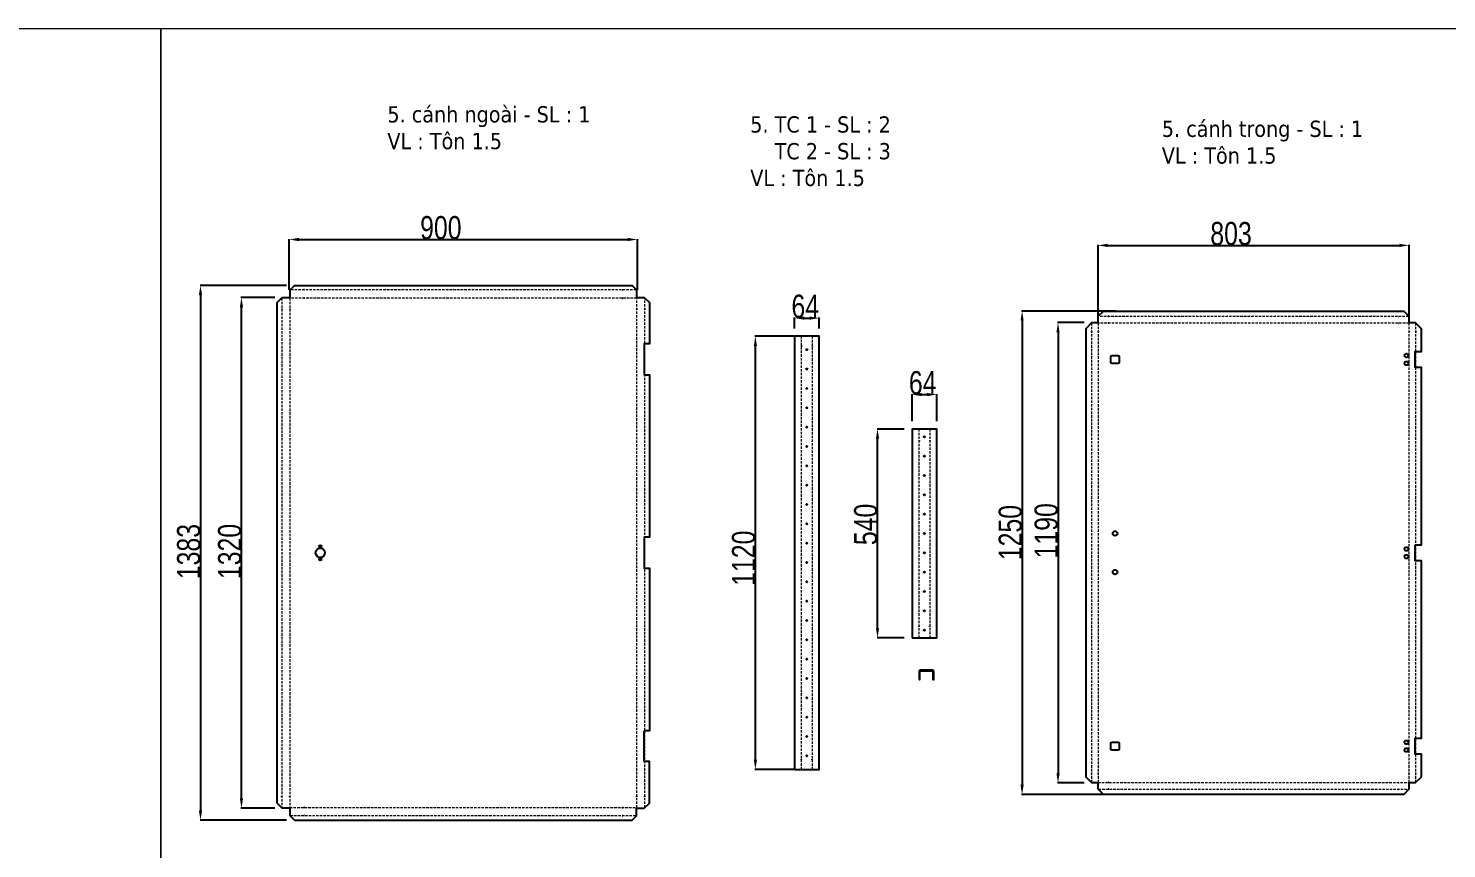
# Model space of a CAD drawing. Header units: inches. Extents: x 21 to 136330, y 8 to 58290.
# Drawn here: x 38993 to 42658, y 25881 to 28002 of the extents above; entities that cross this region are included whole.
import ezdxf
from ezdxf.enums import TextEntityAlignment as Align

# ---------------------------------------------------------------- set-up
doc = ezdxf.new("R2010")
doc.units = ezdxf.units.IN
doc.header["$MEASUREMENT"] = 0
doc.linetypes.add('HIDDEN', pattern=[9.525, 6.35, -3.175])
doc.layers.add('0 TĂNG CỨNG', color=7, linetype='Continuous', lineweight=15)
doc.layers.add('@.0.DM. NÉT ĐỨT', color=8, linetype='HIDDEN', lineweight=9)
doc.layers.add('@.0.DM. NÉT CHÍNH', color=7, linetype='Continuous')
doc.layers.add('@.DM. NÉT CHÍNH', color=7, linetype='Continuous')
doc.layers.add('@.DM. KÍCH THƯỚC', color=8, linetype='Continuous', transparency=0.2)
doc.layers.add('@.DM. KÍCH THƯỚC @ 1', color=8, linetype='Continuous', transparency=0.2)
doc.styles.add('ARIAL', font='arial.ttf')
doc.styles.add('Note Text (ISO)', font='tahoma.ttf')
doc.styles.add('roman', font='roman.shx', dxfattribs={"width": 0.8})
doc.styles.add('Tahoma (Input Text)', font='tahoma.ttf')
doc.dimstyles.new('Kích thước Duy Mạnh', dxfattribs={"dimtxt": 30, "dimasz": 25, "dimexe": 1.25, "dimexo": 20, "dimtad": 1, "dimdec": 1, "dimtxsty": 'roman', "dimcen": 2.5, "dimclrd": 8, "dimclre": 8, "dimclrt": 2, "dimadec": 0, "dimazin": 0, "dimtfac": 1, "dimtdec": 1, "dimtix": 1, "dimtmove": 0, "dimatfit": 3, "dimfxl": 1, "dimtfillclr": 1, "dimarcsym": 0})

# ---------------------------------------------------------------- blocks, each defined once
blk = doc.blocks.new('*D1007')
at = {"layer": '@.DM. KÍCH THƯỚC', "color": 8, "lineweight": -2, "transparency": 16777216}
for p, q in [((39660.5, 27337.3), (39436.6, 27337.3)), ((39660.5, 25954.7), (39436.6, 25954.7))]:
    blk.add_line(p, q, dxfattribs=at)
at = {"layer": '@.DM. KÍCH THƯỚC', "lineweight": -2, "transparency": 16777216}
blk.add_line((39437.8, 27312.3), (39437.8, 25979.7), dxfattribs=at)
at = {"layer": '@.DM. KÍCH THƯỚC', "transparency": 16777216}
for points in [[(39433.7, 27312.3), (39442, 27312.3), (39437.8, 27337.3)], [(39433.7, 25979.7), (39442, 25979.7), (39437.8, 25954.7)]]:
    blk.add_solid(points, dxfattribs=at)
at = {"layer": 'Defpoints', "color": 0, "transparency": 16777216}
for p in [(39680.5, 27337.3), (39437.8, 25954.7), (39680.5, 25954.7)]:
    blk.add_point(p, dxfattribs=at)
at = {"layer": '@.DM. KÍCH THƯỚC', "color": 2, "transparency": 16777216, "insert": (39377.2, 26577.7), "char_height": 60, "attachment_point": 1, "rotation": 90, "style": 'roman'}
blk.add_mtext('1383', dxfattribs=at)
blk = doc.blocks.new('*D1008')
at = {"layer": '@.DM. KÍCH THƯỚC', "color": 8, "lineweight": -2, "transparency": 16777216}
for p, q in [((41276.4, 26986), (41276.4, 27056.4)), ((41340.2, 26986), (41340.2, 27056.4))]:
    blk.add_line(p, q, dxfattribs=at)
at = {"layer": '@.DM. KÍCH THƯỚC', "lineweight": -2, "transparency": 16777216}
blk.add_line((41301.4, 27055.1), (41315.2, 27055.1), dxfattribs=at)
at = {"layer": '@.DM. KÍCH THƯỚC', "transparency": 16777216}
for points in [[(41301.4, 27059.3), (41301.4, 27051), (41276.4, 27055.1)], [(41315.2, 27059.3), (41315.2, 27051), (41340.2, 27055.1)]]:
    blk.add_solid(points, dxfattribs=at)
at = {"layer": 'Defpoints', "color": 0, "transparency": 16777216}
for p in [(41340.2, 27055.1), (41276.4, 26966), (41340.2, 26966)]:
    blk.add_point(p, dxfattribs=at)
at = {"layer": '@.DM. KÍCH THƯỚC', "color": 2, "transparency": 16777216, "insert": (41268.3, 27115.8), "char_height": 60, "attachment_point": 1, "style": 'roman'}
blk.add_mtext('64', dxfattribs=at)
blk = doc.blocks.new('*D1009')
at = {"layer": '@.DM. KÍCH THƯỚC', "color": 8, "lineweight": -2, "transparency": 16777216}
for p, q in [((40972.9, 27226), (40972.9, 27254)), ((41036.7, 27226), (41036.7, 27254))]:
    blk.add_line(p, q, dxfattribs=at)
at = {"layer": '@.DM. KÍCH THƯỚC', "lineweight": -2, "transparency": 16777216}
blk.add_line((40997.9, 27252.8), (41011.7, 27252.8), dxfattribs=at)
at = {"layer": '@.DM. KÍCH THƯỚC', "transparency": 16777216}
for points in [[(40997.9, 27256.9), (40997.9, 27248.6), (40972.9, 27252.8)], [(41011.7, 27256.9), (41011.7, 27248.6), (41036.7, 27252.8)]]:
    blk.add_solid(points, dxfattribs=at)
at = {"layer": 'Defpoints', "color": 0, "transparency": 16777216}
for p in [(41036.7, 27252.8), (40972.9, 27206), (41036.7, 27206)]:
    blk.add_point(p, dxfattribs=at)
at = {"layer": '@.DM. KÍCH THƯỚC', "color": 2, "transparency": 16777216, "insert": (40964.8, 27313.4), "char_height": 60, "attachment_point": 1, "style": 'roman'}
blk.add_mtext('64', dxfattribs=at)
blk = doc.blocks.new('*D1010')
at = {"layer": '@.DM. KÍCH THƯỚC', "color": 8, "lineweight": -2, "transparency": 16777216}
for p, q in [((40971.1, 27206), (40870.4, 27206)), ((40971.1, 26086), (40870.4, 26086))]:
    blk.add_line(p, q, dxfattribs=at)
at = {"layer": '@.DM. KÍCH THƯỚC', "lineweight": -2, "transparency": 16777216}
blk.add_line((40871.7, 26111), (40871.7, 27181), dxfattribs=at)
at = {"layer": '@.DM. KÍCH THƯỚC', "transparency": 16777216}
for points in [[(40867.5, 27181), (40875.8, 27181), (40871.7, 27206)], [(40867.5, 26111), (40875.8, 26111), (40871.7, 26086)]]:
    blk.add_solid(points, dxfattribs=at)
at = {"layer": 'Defpoints', "color": 0, "transparency": 16777216}
for p in [(40871.7, 27206), (40991.1, 27206), (40991.1, 26086)]:
    blk.add_point(p, dxfattribs=at)
at = {"layer": '@.DM. KÍCH THƯỚC', "color": 2, "transparency": 16777216, "insert": (40811.1, 26560.6), "char_height": 60, "attachment_point": 1, "rotation": 90, "style": 'roman'}
blk.add_mtext('1120', dxfattribs=at)
blk = doc.blocks.new('*D1011')
at = {"layer": '@.DM. KÍCH THƯỚC', "color": 8, "lineweight": -2, "transparency": 16777216}
for p, q in [((41256.4, 26966), (41186, 26966)), ((41256.4, 26426), (41186, 26426))]:
    blk.add_line(p, q, dxfattribs=at)
at = {"layer": '@.DM. KÍCH THƯỚC', "lineweight": -2, "transparency": 16777216}
blk.add_line((41187.2, 26451), (41187.2, 26941), dxfattribs=at)
at = {"layer": '@.DM. KÍCH THƯỚC', "transparency": 16777216}
for points in [[(41183.1, 26941), (41191.4, 26941), (41187.2, 26966)], [(41183.1, 26451), (41191.4, 26451), (41187.2, 26426)]]:
    blk.add_solid(points, dxfattribs=at)
at = {"layer": 'Defpoints', "color": 0, "transparency": 16777216}
for p in [(41187.2, 26966), (41276.4, 26966), (41276.4, 26426)]:
    blk.add_point(p, dxfattribs=at)
at = {"layer": '@.DM. KÍCH THƯỚC', "color": 2, "transparency": 16777216, "insert": (41126.6, 26665.8), "char_height": 60, "attachment_point": 1, "rotation": 90, "style": 'roman'}
blk.add_mtext('540', dxfattribs=at)
blk = doc.blocks.new('*D1012')
at = {"layer": '@.DM. KÍCH THƯỚC', "color": 8, "lineweight": -2, "transparency": 16777216}
for p, q in [((39629.5, 27306), (39542.4, 27306)), ((39629.5, 25986), (39542.4, 25986))]:
    blk.add_line(p, q, dxfattribs=at)
at = {"layer": '@.DM. KÍCH THƯỚC', "lineweight": -2, "transparency": 16777216}
blk.add_line((39543.7, 26011), (39543.7, 27281), dxfattribs=at)
at = {"layer": '@.DM. KÍCH THƯỚC', "transparency": 16777216}
for points in [[(39539.5, 27281), (39547.9, 27281), (39543.7, 27306)], [(39539.5, 26011), (39547.9, 26011), (39543.7, 25986)]]:
    blk.add_solid(points, dxfattribs=at)
at = {"layer": 'Defpoints', "color": 0, "transparency": 16777216}
for p in [(39543.7, 27306), (39649.5, 27306), (39649.5, 25986)]:
    blk.add_point(p, dxfattribs=at)
at = {"layer": '@.DM. KÍCH THƯỚC', "color": 2, "transparency": 16777216, "insert": (39483.1, 26578), "char_height": 60, "attachment_point": 1, "rotation": 90, "style": 'roman'}
blk.add_mtext('1320', dxfattribs=at)
blk = doc.blocks.new('*D1014')
at = {"layer": '@.DM. KÍCH THƯỚC', "color": 8, "lineweight": -2, "transparency": 16777216}
for p, q in [((41721.5, 27241), (41652.4, 27241)), ((41721.5, 26051), (41652.4, 26051))]:
    blk.add_line(p, q, dxfattribs=at)
at = {"layer": '@.DM. KÍCH THƯỚC', "lineweight": -2, "transparency": 16777216}
blk.add_line((41653.7, 27216), (41653.7, 26076), dxfattribs=at)
at = {"layer": '@.DM. KÍCH THƯỚC', "transparency": 16777216}
for points in [[(41649.5, 27216), (41657.8, 27216), (41653.7, 27241)], [(41649.5, 26076), (41657.8, 26076), (41653.7, 26051)]]:
    blk.add_solid(points, dxfattribs=at)
at = {"layer": 'Defpoints', "color": 0, "transparency": 16777216}
for p in [(41741.5, 27241), (41653.7, 26051), (41741.5, 26051)]:
    blk.add_point(p, dxfattribs=at)
at = {"layer": '@.DM. KÍCH THƯỚC', "color": 2, "transparency": 16777216, "insert": (41593.1, 26631.5), "char_height": 60, "attachment_point": 1, "rotation": 90, "style": 'roman'}
blk.add_mtext('1190', dxfattribs=at)
blk = doc.blocks.new('*D1015')
at = {"layer": '@.DM. KÍCH THƯỚC', "color": 8, "lineweight": -2, "transparency": 16777216}
for p, q in [((41803, 27270.8), (41559.5, 27270.8)), ((41803, 26021.2), (41559.5, 26021.2))]:
    blk.add_line(p, q, dxfattribs=at)
at = {"layer": '@.DM. KÍCH THƯỚC', "lineweight": -2, "transparency": 16777216}
blk.add_line((41560.8, 27245.8), (41560.8, 26046.2), dxfattribs=at)
at = {"layer": '@.DM. KÍCH THƯỚC', "transparency": 16777216}
for points in [[(41556.6, 27245.8), (41565, 27245.8), (41560.8, 27270.8)], [(41556.6, 26046.2), (41565, 26046.2), (41560.8, 26021.2)]]:
    blk.add_solid(points, dxfattribs=at)
at = {"layer": 'Defpoints', "color": 0, "transparency": 16777216}
for p in [(41823, 27270.8), (41560.8, 26021.2), (41823, 26021.2)]:
    blk.add_point(p, dxfattribs=at)
at = {"layer": '@.DM. KÍCH THƯỚC', "color": 2, "transparency": 16777216, "insert": (41500.2, 26626.9), "char_height": 60, "attachment_point": 1, "rotation": 90, "style": 'roman'}
blk.add_mtext('1250', dxfattribs=at)
blk = doc.blocks.new('*D1016')
at = {"layer": '@.DM. KÍCH THƯỚC', "color": 8, "lineweight": -2, "transparency": 16777216}
for p, q in [((39667, 27326), (39667, 27457.2)), ((40566.8, 27326), (40566.8, 27457.2))]:
    blk.add_line(p, q, dxfattribs=at)
at = {"layer": '@.DM. KÍCH THƯỚC', "lineweight": -2, "transparency": 16777216}
blk.add_line((39692, 27456), (40541.8, 27456), dxfattribs=at)
at = {"layer": '@.DM. KÍCH THƯỚC', "transparency": 16777216}
for points in [[(39692, 27460.2), (39692, 27451.8), (39667, 27456)], [(40541.8, 27460.2), (40541.8, 27451.8), (40566.8, 27456)]]:
    blk.add_solid(points, dxfattribs=at)
at = {"layer": 'Defpoints', "color": 0, "transparency": 16777216}
for p in [(40566.8, 27456), (39667, 27306), (40566.8, 27306)]:
    blk.add_point(p, dxfattribs=at)
at = {"layer": '@.DM. KÍCH THƯỚC', "color": 2, "transparency": 16777216, "insert": (40005.3, 27516.6), "char_height": 60, "attachment_point": 1, "style": 'roman'}
blk.add_mtext('900', dxfattribs=at)
blk = doc.blocks.new('*D1019')
at = {"layer": '@.DM. KÍCH THƯỚC', "color": 8, "lineweight": -2, "transparency": 16777216}
for p, q in [((41757.2, 27258), (41757.2, 27442)), ((42560.6, 27258), (42560.6, 27442))]:
    blk.add_line(p, q, dxfattribs=at)
at = {"layer": '@.DM. KÍCH THƯỚC', "lineweight": -2, "transparency": 16777216}
blk.add_line((41782.2, 27440.8), (42535.6, 27440.8), dxfattribs=at)
at = {"layer": '@.DM. KÍCH THƯỚC', "transparency": 16777216}
for points in [[(41782.2, 27445), (41782.2, 27436.6), (41757.2, 27440.8)], [(42535.6, 27445), (42535.6, 27436.6), (42560.6, 27440.8)]]:
    blk.add_solid(points, dxfattribs=at)
at = {"layer": 'Defpoints', "color": 0, "transparency": 16777216}
for p in [(42560.6, 27440.8), (41757.2, 27238), (42560.6, 27238)]:
    blk.add_point(p, dxfattribs=at)
at = {"layer": '@.DM. KÍCH THƯỚC', "color": 2, "transparency": 16777216, "insert": (42047.2, 27501.4), "char_height": 60, "attachment_point": 1, "style": 'roman'}
blk.add_mtext('803', dxfattribs=at)
blk = doc.blocks.new('KHUNG KT1')
at = {"color": 7}
blk.add_lwpolyline([(0, 0), (7128, 0), (7128, -5040), (0, -5040)], close=True, dxfattribs=at)
at = {"color": 1, "style": 'Tahoma (Input Text)', "flags": 8}
for tag, p in [('#01', (328.9, -4851.1)), ('#03', (1514.7, -4846.3)), ('#05', (2819, -4851.1)), ('#07', (4424, -4851.1)), ('#09', (5172.9, -4851.1)), ('#02', (189.8, -4995.1)), ('#04', (1755.3, -4995.1)), ('#06', (2727.8, -4995.1)), ('#08', (4382.7, -4995.1)), ('#10', (5172.9, -4995.1))]:
    blk.add_attdef(tag, p, '', height=60, dxfattribs=at)
blk.add_attdef('#11', text='', height=60, dxfattribs=at).set_placement((6996, -4961.6), align=Align.CENTER)
at = {"layer": '0 TĂNG CỨNG', "color": 1, "style": 'ARIAL'}
blk.add_attdef('#12', (852.8, -4987.6), '', height=60, dxfattribs=at)
blk = doc.blocks.new('*U314')
at = {"layer": '@.0.DM. NÉT CHÍNH'}
blk.add_circle((0, 0), 1.5, dxfattribs=at)
blk = doc.blocks.new('*U315')
at = {"layer": '@.DM. NÉT CHÍNH', "color": 0, "linetype": 'ByBlock', "lineweight": -2, "transparency": 16777216}
for p in [(0, 1050), (0, 1000), (0, 950), (0, 900), (0, 850), (0, 800), (0, 750), (0, 700), (0, 650), (0, 600), (0, 550), (0, 500), (0, 450), (0, 400), (0, 350), (0, 300), (0, 250), (0, 200), (0, 150), (0, 100), (0, 50), (0, 0)]:
    blk.add_blockref('*U314', p, dxfattribs=at)
blk = doc.blocks.new('*U316')
at = {"layer": '@.0.DM. NÉT CHÍNH'}
blk.add_circle((0, 0), 1.5, dxfattribs=at)
blk = doc.blocks.new('*U317')
at = {"layer": '@.DM. NÉT CHÍNH', "color": 0, "linetype": 'ByBlock', "lineweight": -2, "transparency": 16777216}
for p in [(0, 500), (0, 450), (0, 400), (0, 350), (0, 300), (0, 250), (0, 200), (0, 150), (0, 100), (0, 50), (0, 0)]:
    blk.add_blockref('*U316', p, dxfattribs=at)

msp = doc.modelspace()

# ---------------------------------------------------------------- linework, layer by layer
at = {"layer": '@.0.DM. NÉT CHÍNH', "color": 0}
for p, q in [((39668.7312, 27304.7098), (39668.7312, 27305.9656)), ((40565.1241, 27304.7098), (40565.1241, 27305.9656)), ((41757.2231, 27239.7098), (41757.2231, 27240.9656)), ((42560.6161, 27239.7098), (42560.6161, 27240.9656)), ((41757.2231, 26052.2845), (41757.2231, 26051.0288)), ((42560.6161, 26052.2845), (42560.6161, 26051.0288)), ((39668.7312, 25987.2845), (39668.7312, 25986.0288)), ((40565.1241, 25987.2845), (40565.1241, 25986.0288))]:
    msp.add_line(p, q, dxfattribs=at)
at = {"layer": '@.0.DM. NÉT CHÍNH', "color": 1}
for p, q in [((39706.4853, 27325.5865), (39704.9853, 27325.5865)), ((39706.4853, 27304.6936), (39704.9853, 27304.6936)), ((40527.3701, 27325.5865), (40528.8701, 27325.5865)), ((40527.3701, 27304.6936), (40528.8701, 27304.6936)), ((39647.8383, 27276.8835), (39647.8383, 27275.3835)), ((39668.7312, 27276.8835), (39668.7312, 27275.3835)), ((40565.1241, 27276.8835), (40565.1241, 27275.3835)), ((40586.0171, 27276.8835), (40586.0171, 27275.3835)), ((41784.7497, 27257.0865), (41783.2497, 27257.0865)), ((41784.7497, 27239.6936), (41783.2497, 27239.6936)), ((42533.0895, 27257.0865), (42534.5895, 27257.0865)), ((42533.0895, 27239.6936), (42534.5895, 27239.6936)), ((41739.8302, 27217.8741), (41739.8302, 27216.3741)), ((41757.2231, 27217.8741), (41757.2231, 27216.3741)), ((42560.6161, 27217.8741), (42560.6161, 27216.3741)), ((42578.009, 27217.8741), (42578.009, 27216.3741)), ((40991.0718, 27180.8362), (40991.0718, 27179.3362)), ((41018.4647, 27181.0312), (41018.4647, 27179.5312)), ((41294.6294, 26936.2919), (41294.6294, 26934.7919)), ((41322.0223, 26936.6043), (41322.0223, 26935.1043)), ((41294.6294, 26455.7025), (41294.6294, 26457.2025)), ((41322.0223, 26455.39), (41322.0223, 26456.89)), ((40991.0718, 26111.1581), (40991.0718, 26112.6581)), ((41018.4647, 26110.9631), (41018.4647, 26112.4631)), ((41739.8302, 26074.1202), (41739.8302, 26075.6202)), ((41757.2231, 26074.1202), (41757.2231, 26075.6202)), ((42560.6161, 26074.1202), (42560.6161, 26075.6202)), ((42578.009, 26074.1202), (42578.009, 26075.6202)), ((41784.7497, 26052.3007), (41783.2497, 26052.3007)), ((41784.7497, 26034.9078), (41783.2497, 26034.9078)), ((42533.0895, 26052.3007), (42534.5895, 26052.3007)), ((42533.0895, 26034.9078), (42534.5895, 26034.9078)), ((39647.8383, 26015.1109), (39647.8383, 26016.6109)), ((39668.7312, 26015.1109), (39668.7312, 26016.6109)), ((39706.4853, 25987.3007), (39704.9853, 25987.3007)), ((40527.3701, 25987.3007), (40528.8701, 25987.3007)), ((40565.1241, 26015.1109), (40565.1241, 26016.6109)), ((40586.0171, 26015.1109), (40586.0171, 26016.6109)), ((39706.4853, 25966.4078), (39704.9853, 25966.4078)), ((40527.3701, 25966.4078), (40528.8701, 25966.4078))]:
    msp.add_line(p, q, dxfattribs=at)
at = {"layer": '@.0.DM. NÉT CHÍNH'}
for points in [[(39680.4984, 25954.7113), (39669.1277, 25966.082), (39669.1277, 25985.9972), (39649.2126, 25985.9972), (39636.1418, 25999.0679), (39636.1418, 27292.9265), (39649.2126, 27305.9972), (39669.1277, 27305.9972)], [(39669.1277, 27305.9972), (39669.1277, 27325.9123), (39680.4984, 27337.283), (40553.357, 27337.283), (40564.7277, 27325.9123), (40564.7277, 27305.9972), (40584.6428, 27305.9972), (40597.7135, 27292.9265), (40597.7135, 27185.9972), (40584.3206, 27185.9972), (40584.3206, 27105.9972), (40597.7135, 27105.9972), (40597.7135, 26685.9972), (40584.3206, 26685.9972), (40584.3206, 26605.9972), (40597.7135, 26605.9972), (40597.7135, 26185.9972), (40584.3206, 26185.9972)], [(41726.1338, 27225.9265), (41741.2045, 27240.9972), (41757.6196, 27240.9972), (41757.6196, 27257.4123), (41770.9903, 27270.783), (42546.8489, 27270.783), (42560.2196, 27257.4123), (42560.2196, 27240.9972), (42576.6347, 27240.9972), (42591.7054, 27225.9265), (42591.7054, 27165.9972), (42575.8125, 27165.9972), (42575.8125, 27125.9972), (42591.7054, 27125.9972), (42591.7054, 26665.9972), (42575.8125, 26665.9972)], [(42575.8125, 26665.9972), (42575.8125, 26625.9972), (42591.7054, 26625.9972), (42591.7054, 26165.9972), (42575.8125, 26165.9972), (42575.8125, 26125.9972), (42591.7054, 26125.9972), (42591.7054, 26066.0679), (42576.6347, 26050.9972), (42560.2196, 26050.9972), (42560.2196, 26034.582), (42546.8489, 26021.2113), (41770.9903, 26021.2113), (41757.6196, 26034.582), (41757.6196, 26050.9972), (41741.2045, 26050.9972), (41726.1338, 26066.0679), (41726.1338, 27225.9265)], [(39680.4984, 25954.7113), (40553.357, 25954.7113), (40564.7277, 25966.082), (40564.7277, 25985.9972), (40584.6428, 25985.9972), (40597.7135, 25999.0679), (40597.7135, 26105.9972), (40584.3206, 26105.9972), (40584.3206, 26185.9972)]]:
    msp.add_lwpolyline(points, dxfattribs=at)
for points in [[(40972.8753, 26085.9972), (41036.6611, 26085.9972), (41036.6611, 27205.9972), (40972.8753, 27205.9972)], [(41276.433, 26425.9972), (41340.2188, 26425.9972), (41340.2188, 26965.9972), (41276.433, 26965.9972)]]:
    msp.add_lwpolyline(points, close=True, dxfattribs=at)
at = {"layer": '@.0.DM. NÉT CHÍNH', "color": 2}
for points in [[(41793.4196, 27156.4972), (41808.4196, 27156.4972, -0.414213562), (41811.4196, 27153.4972), (41811.4196, 27138.4972, -0.414213562), (41808.4196, 27135.4972), (41793.4196, 27135.4972, -0.414213562), (41790.4196, 27138.4972), (41790.4196, 27153.4972, -0.414213562)], [(42555.4196, 27151.9972, 1), (42555.4196, 27159.9972), (42552.4196, 27159.9972, 1), (42552.4196, 27151.9972)], [(42555.4196, 27131.9972, 1), (42555.4196, 27139.9972), (42552.4196, 27139.9972, 1), (42552.4196, 27131.9972)], [(42555.4196, 26651.9972, 1), (42555.4196, 26659.9972), (42552.4196, 26659.9972, 1), (42552.4196, 26651.9972)], [(42555.4196, 26631.9972, 1), (42555.4196, 26639.9972), (42552.4196, 26639.9972, 1), (42552.4196, 26631.9972)], [(41793.4196, 26156.4972), (41808.4196, 26156.4972, -0.414213562), (41811.4196, 26153.4972), (41811.4196, 26138.4972, -0.414213562), (41808.4196, 26135.4972), (41793.4196, 26135.4972, -0.414213562), (41790.4196, 26138.4972), (41790.4196, 26153.4972, -0.414213562)], [(42555.4196, 26151.9972, 1), (42555.4196, 26159.9972), (42552.4196, 26159.9972, 1), (42552.4196, 26151.9972)], [(42555.4196, 26131.9972, 1), (42555.4196, 26139.9972), (42552.4196, 26139.9972, 1), (42552.4196, 26131.9972)]]:
    msp.add_lwpolyline(points, format="xyb", close=True, dxfattribs=at)
at = {"layer": '@.0.DM. NÉT CHÍNH'}
msp.add_lwpolyline([(41294.9431, 26318.3519), (41296.8181, 26318.3519), (41296.8181, 26338.9769, -0.414213562), (41298.6931, 26340.8519), (41328.6931, 26340.8519, -0.414213562), (41330.5681, 26338.9769), (41330.5681, 26318.3519), (41332.4431, 26318.3519), (41332.4431, 26338.9769, 0.414213562), (41328.6931, 26342.7269), (41298.6931, 26342.7269, 0.414213562), (41294.9431, 26338.9769)], format="xyb", close=True, dxfattribs=at)
at = {"layer": '@.0.DM. NÉT CHÍNH', "color": 2}
for centre, radius in [((41800.9196, 26695.9972), 6), ((39747.4277, 26645.9972), 12), ((39747.4277, 26662.9972), 3), ((39747.4277, 26628.9972), 3), ((41800.9196, 26595.9972), 6)]:
    msp.add_circle(centre, radius, dxfattribs=at)
at = {"layer": '@.0.DM. NÉT CHÍNH'}
for centre in [(41308.3259, 26445.9972), (41004.7682, 26120.9972)]:
    msp.add_circle(centre, 1.5, dxfattribs=at)
at = {"layer": '@.0.DM. NÉT ĐỨT'}
for p, q in [((39647.8383, 27304.7725), (39647.8383, 25987.2219)), ((40564.0423, 27325.5865), (39669.813, 27325.5865)), ((40586.0171, 25987.3714), (40586.0171, 27304.6229)), ((41739.8302, 27239.7725), (41739.8302, 26052.2219)), ((42559.5343, 27257.0865), (41758.305, 27257.0865)), ((42578.009, 26052.3714), (42578.009, 27239.6229)), ((40991.0718, 26085.9972), (40991.0718, 27205.9972)), ((41018.4647, 27205.9972), (41018.4647, 26085.9972)), ((41294.6294, 26425.9972), (41294.6294, 26965.9972)), ((41322.0223, 26965.9972), (41322.0223, 26425.9972)), ((41758.305, 26034.9078), (42559.5343, 26034.9078)), ((39669.813, 25966.4078), (40564.0423, 25966.4078))]:
    msp.add_line(p, q, dxfattribs=at)
for points in [[(40565.1241, 27304.6936), (39668.7312, 27304.6936), (39668.7312, 25987.3007), (40565.1241, 25987.3007)], [(41757.2231, 26052.3007), (42560.6161, 26052.3007), (42560.6161, 27239.6936), (41757.2231, 27239.6936)]]:
    msp.add_lwpolyline(points, close=True, dxfattribs=at)

# ---------------------------------------------------------------- block references
at = {"layer": '0 TĂNG CỨNG', "color": 1, "xscale": 0.8792977987369557, "yscale": 0.8792977987369557, "zscale": 0.8792977987369557}
for p in [(33067.756, 28001.9221), (39335.3907, 28001.9221)]:
    msp.add_blockref('KHUNG KT1', p, dxfattribs=at)
at = {"layer": '@.DM. NÉT CHÍNH'}
for name, p in [('*U315', (41004.7682, 26120.9972)), ('*U317', (41308.3259, 26445.9972))]:
    msp.add_blockref(name, p, dxfattribs=at)

# ---------------------------------------------------------------- texts
at = {"layer": '@.0.DM. NÉT CHÍNH', "color": 2, "char_height": 41.999999, "width": 551.411705, "attachment_point": 1, "line_spacing_factor": 0.987884, "style": 'Note Text (ISO)'}
for s, insert in [('\\fTahoma|b0|i0;5. cánh ngoài - SL : 1\\P\\fTahoma|b0|i0;VL : Tôn 1.5\\P', (39920.7371, 27800.6523)), ('\\fTahoma|b0|i0;5. TC 1 - SL : 2 \\P\\fTahoma|b0|i0;    TC 2 - SL : 3\\P\\fTahoma|b0|i0;VL : Tôn 1.5\\P', (40858.4063, 27774.5023)), ('\\fTahoma|b0|i0;5. cánh trong - SL : 1\\P\\fTahoma|b0|i0;VL : Tôn 1.5\\P', (41921.8724, 27763.2582))]:
    msp.add_mtext(s, dxfattribs=dict(at, insert=insert))

# ---------------------------------------------------------------- dimensions: what is measured, and where the dimension line sits
at = {"layer": '@.DM. KÍCH THƯỚC @ 1', "color": 0}
dim = msp.add_linear_dim(base=(40566.8206, 27455.9972), p1=(39667.0348, 27305.9972), p2=(40566.8206, 27305.9972), dimstyle='Kích thước Duy Mạnh', override={"dimscale": 1, "dimtxt": 60, "dimdec": 0, "dimclrd": 256, "dimtdec": 0, "dimtix": 1, "dimtofl": 0, "dimtmove": 0, "dimatfit": 1}, dxfattribs=at)
dim.commit()
dim.dimension.update_dxf_attribs({"geometry": '*D1016', "text_midpoint": (40067.0587, 27455.9972), "dimtype": 128})
for base, p1, p2, angle, override, picture, middle in [((42560.6161, 27440.7843), (41757.2231, 27237.9972), (42560.6161, 27237.9972), 180, {"dimscale": 1, "dimtxt": 60, "dimdec": 0, "dimclrd": 256, "dimtdec": 0, "dimtix": 1, "dimtofl": 0, "dimtmove": 0, "dimatfit": 1}, '*D1019', (42108.9196, 27440.7843)), ((39437.8457, 25954.7113), (39680.4984, 27337.283), (39680.4984, 25954.7113), 270, {"dimscale": 1, "dimtxt": 60, "dimdec": 0, "dimclrd": 256, "dimtdec": 0, "dimtix": 1, "dimtofl": 0, "dimtmove": 0, "dimatfit": 1}, '*D1007', (39437.8457, 26657.7352)), ((39543.6846, 27305.9972), (39649.5348, 25985.9972), (39649.5348, 27305.9972), 90, {"dimscale": 1, "dimtxt": 60, "dimdec": 0, "dimclrd": 256, "dimtdec": 0, "dimtix": 1, "dimtofl": 0, "dimtmove": 0, "dimatfit": 1}, '*D1012', (39543.6846, 26658.0363)), ((41036.6611, 27252.771), (40972.8753, 27205.9972), (41036.6611, 27205.9972), 180, {"dimscale": 1, "dimtxt": 60, "dimdec": 0, "dimclrd": 256, "dimtdec": 0, "dimtix": 1, "dimtofl": 1, "dimtmove": 0, "dimatfit": 1}, '*D1009', (41004.7682, 27252.771)), ((41560.7992, 26021.2113), (41823.0436, 27270.783), (41823.0436, 26021.2113), 270, {"dimscale": 1, "dimtxt": 60, "dimdec": 0, "dimclrd": 256, "dimtdec": 0, "dimtix": 1, "dimtofl": 0, "dimtmove": 0, "dimatfit": 1}, '*D1015', (41560.7992, 26706.9469)), ((41653.6758, 26050.9972), (41741.5267, 27240.9972), (41741.5267, 26050.9972), 90, {"dimscale": 1, "dimtxt": 60, "dimdec": 0, "dimclrd": 256, "dimtdec": 0, "dimtix": 1, "dimtofl": 0, "dimtmove": 0, "dimatfit": 1}, '*D1014', (41653.6758, 26706.9469)), ((40871.6761, 27205.9972), (40991.0718, 26085.9972), (40991.0718, 27205.9972), 90, {"dimscale": 1, "dimtxt": 60, "dimdec": 0, "dimclrd": 256, "dimtdec": 0, "dimtix": 1, "dimtofl": 0, "dimtmove": 0, "dimatfit": 1}, '*D1010', (40871.6761, 26635.9972)), ((41340.2188, 27055.137), (41276.433, 26965.9972), (41340.2188, 26965.9972), 180, {"dimscale": 1, "dimtxt": 60, "dimdec": 0, "dimclrd": 256, "dimtdec": 0, "dimtix": 1, "dimtofl": 1, "dimtmove": 0, "dimatfit": 1}, '*D1008', (41308.3259, 27055.137)), ((41187.2169, 26965.9972), (41276.433, 26425.9972), (41276.433, 26965.9972), 90, {"dimscale": 1, "dimtxt": 60, "dimdec": 0, "dimclrd": 256, "dimtdec": 0, "dimtix": 1, "dimtofl": 0, "dimtmove": 0, "dimatfit": 1}, '*D1011', (41187.2169, 26727.503))]:
    dim = msp.add_linear_dim(base=base, p1=p1, p2=p2, angle=angle, dimstyle='Kích thước Duy Mạnh', override=override, dxfattribs=at)
    dim.commit()
    dim.dimension.update_dxf_attribs({"geometry": picture, "text_midpoint": middle, "dimtype": 128})

doc.saveas('drawing.dxf')
